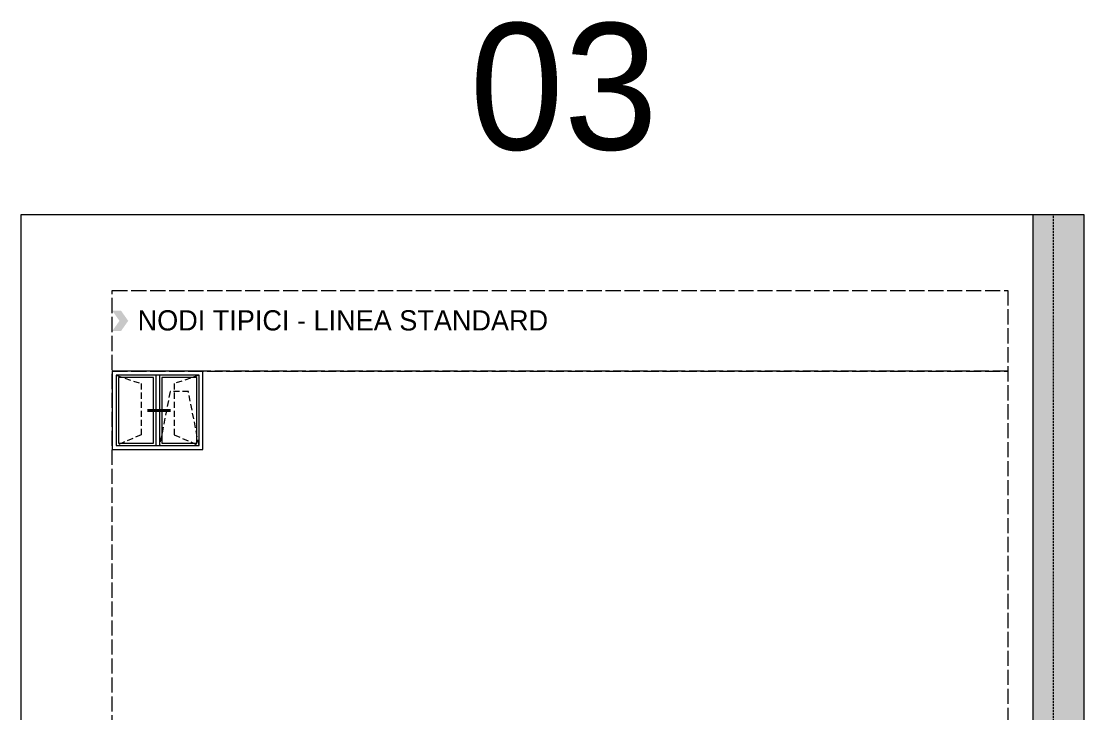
# Model space of a CAD drawing. Header units: millimetres. Extents: x -8 to 2550, y -393 to 1062.
# Drawn here: x 520 to 730, y 198.5 to 335.2 of the extents above; entities that cross this region are included whole.
import ezdxf

# ---------------------------------------------------------------- set-up
doc = ezdxf.new("R2010")
doc.units = ezdxf.units.MM
doc.header["$LTSCALE"] = 0.25
doc.header["$MEASUREMENT"] = 0
for name, pattern in [('ACAD_ISO02W100', [15, 12, -3]), ('DOT2', [0.125, 0, -0.125]), ('HIDDEN', [9.525, 6.35, -3.175])]:
    doc.linetypes.add(name, pattern=pattern)
for name, color, linetype, lineweight in [('01_Aluminum', 4, 'Continuous', 40), ('01_Index Image', 3, 'Continuous', 18), ('01_Text', 40, 'Continuous', 25)]:
    doc.layers.add(name, color=color, linetype=linetype, lineweight=lineweight)
doc.layers.add('01_Fill Border Red', color=7, linetype='Continuous', lineweight=20, true_color=0xe2001a)
doc.layers.add('02_Block Frame', color=7, linetype='Continuous', lineweight=5, true_color=0xe2001a, plot=False)
doc.layers.add('02_Layout Grid', color=252, linetype='DOT2', lineweight=5, plot=False, transparency=0.5)
doc.styles.add('ALUK Main&Secondary Titles', font='GOTHIC.TTF')
doc.styles.add('Aluk Text', font='GOTHIC.TTF')

msp = doc.modelspace()

# ---------------------------------------------------------------- hatches: boundary and pattern name
at = {"layer": '01_Fill Border Red', "ltscale": 0.25}
h = msp.add_hatch(color=256, dxfattribs=at)
h.dxf.hatch_style = 1
h.paths.add_polyline_path([(720, 107), (720, 297), (730, 297), (730, 107)])

# ---------------------------------------------------------------- linework, layer by layer
at = {"layer": '01_Aluminum'}
msp.add_line((549.52, 258.266), (544.921, 258.266), dxfattribs=at)
at = {"layer": '01_Fill Border Red'}
for points in [[(541.141, 275.971), (539.412, 275.971), (539.73, 277.971), (538, 277.971)], [(539.73, 273.971), (538, 273.971), (541.141, 275.971), (539.412, 275.971)]]:
    msp.add_solid(points, dxfattribs=at)
at = {"layer": '01_Index Image'}
for p, q in [((546.579, 265.216), (546.579, 251.316)), ((547.341, 265.216), (547.341, 251.316))]:
    msp.add_line(p, q, dxfattribs=at)
at = {"layer": '01_Index Image', "ltscale": 0.25}
for points in [[(538, 250.532), (555.92, 250.532), (555.92, 266), (538, 266)], [(538.784, 251.316), (555.136, 251.316), (555.136, 265.216), (538.784, 265.216)], [(539.232, 251.764), (546.131, 251.764), (546.131, 264.768), (539.232, 264.768)], [(547.789, 251.764), (554.688, 251.764), (554.688, 264.768), (547.789, 264.768)]]:
    msp.add_lwpolyline(points, close=True, dxfattribs=at)
at = {"layer": '01_Index Image', "linetype": 'HIDDEN', "ltscale": 0.75}
for points in [[(538.784, 265.216), (543.682, 263.563), (543.682, 253.456), (538.784, 251.316)], [(555.136, 265.216), (550.238, 263.563), (550.238, 253.456), (555.136, 251.316)], [(555.136, 251.316), (553.046, 261.98), (549.43, 261.98), (547.341, 251.316)]]:
    msp.add_lwpolyline(points, dxfattribs=at)
at = {"layer": '02_Block Frame'}
msp.add_line((720, 107), (720, 297), dxfattribs=at)
msp.add_lwpolyline([(520, 0), (520, 297), (730, 297), (730, 0)], close=True, dxfattribs=at)
at = {"layer": '02_Block Frame', "linetype": 'ACAD_ISO02W100'}
for points in [[(538, 15), (538, 282), (715, 282), (715, 15)], [(538, 266), (715, 266), (715, 266), (538, 266)]]:
    msp.add_lwpolyline(points, close=True, dxfattribs=at)
at = {"layer": '02_Layout Grid', "linetype": 'HIDDEN', "ltscale": 0.25}
msp.add_line((724, 107), (724, 297), dxfattribs=at)

# ---------------------------------------------------------------- texts
at = {"layer": '01_Text', "style": 'Aluk Text'}
msp.add_text('03', height=25, dxfattribs=at).set_placement((608.63, 309.818))
at = {"layer": '01_Text', "insert": (543, 276.04), "char_height": 4, "attachment_point": 4, "style": 'ALUK Main&Secondary Titles'}
msp.add_mtext_dynamic_manual_height_columns('{\\fPoppins|b0|i0|c0|p2;NODI TIPICI - LINEA STANDARD}', width=120.62971, gutter_width=15, heights=[0], dxfattribs=at)

doc.saveas('drawing.dxf')
